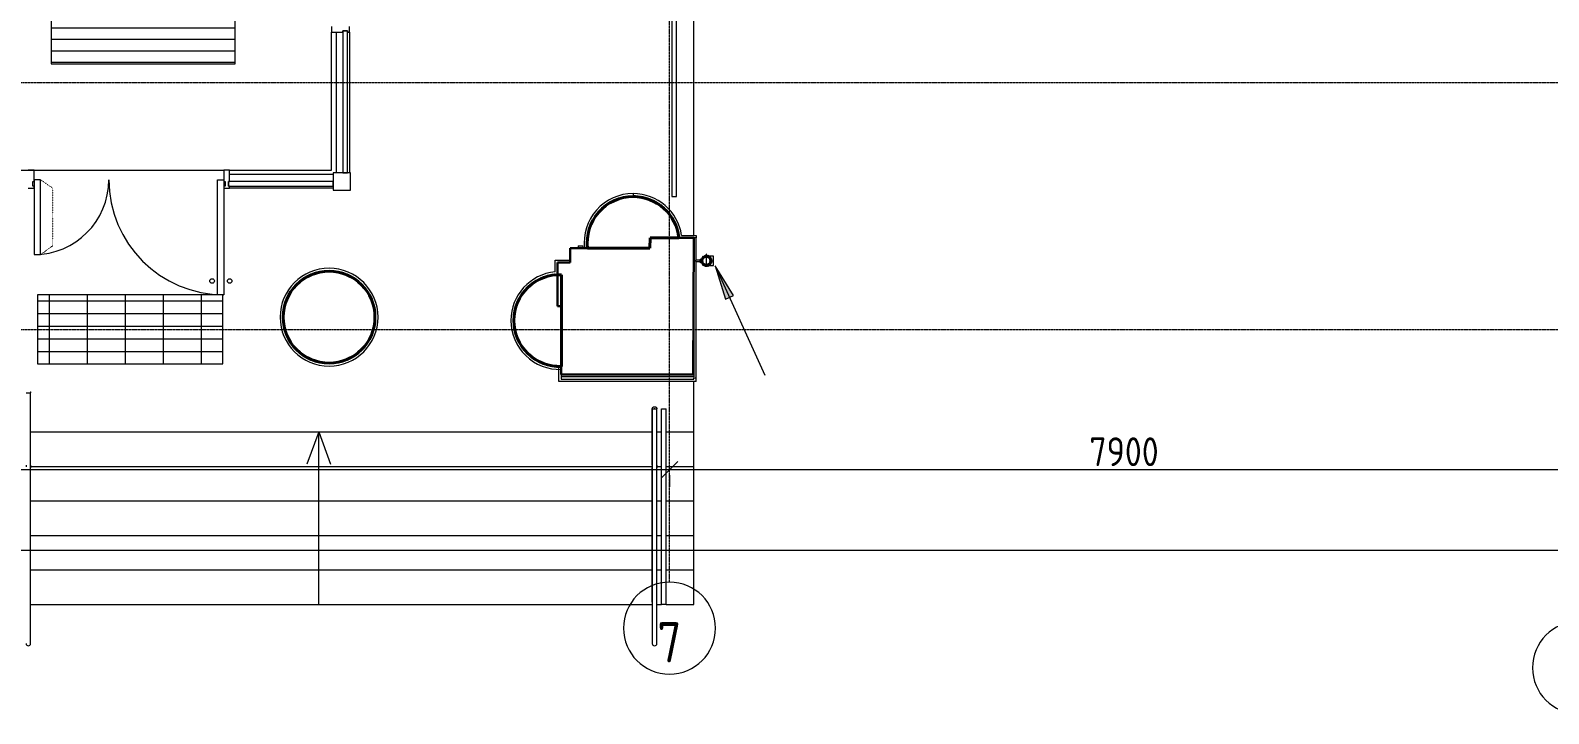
# Model space of a CAD drawing. Header units: millimetres. Extents: x -32 to 417638015, y -35 to 175284279.
# Drawn here: x 194689 to 207884, y 46273 to 52216 of the extents above; entities that cross this region are included whole.
import ezdxf

# ---------------------------------------------------------------- set-up
doc = ezdxf.new("R2010")
doc.units = ezdxf.units.MM
doc.linetypes.add('ADSK_Линия сетки', pattern=[25, 20, -2.5, 0, -2.5])
doc.linetypes.add('ADSK_Пунктирная_п1', pattern=[0.53, 0, -0.53])
for name, color, linetype, lineweight in [('Аннотация', 7, 'Continuous', 18), ('Витраж', 7, 'Continuous', 9), ('Двери', 7, 'Continuous', 9), ('Колонны', 7, 'Continuous', 18), ('Лестницы', 7, 'Continuous', 9), ('Обобщенные модели', 7, 'Continuous', 18), ('Ограждение', 7, 'Continuous', 9), ('Оси', 253, 'Continuous', 9), ('Панели витража', 7, 'Continuous', 9), ('Перекрытие', 7, 'Continuous', 18), ('Размеры', 7, 'Continuous', 9), ('Стены наружные', 7, 'Continuous', 18), ('Стены несущие', 7, 'Continuous', 30), ('Стены отделка', 7, 'Continuous', 30), ('Стены штриховка', 7, 'Continuous', 9), ('Узлы', 7, 'Continuous', 18), ('ШТРИХОВКА', 252, 'Continuous', 15)]:
    doc.layers.add(name, color=color, linetype=linetype, lineweight=lineweight)
doc.layers.add('Линии', color=7, linetype='Continuous', lineweight=9, true_color=0x00a600)
doc.styles.add('GOST Common', font='GOST_Common.ttf', dxfattribs={"width": 0.9, "height": 350})
doc.styles.add('GOST Common_1', font='GOST_Common.ttf', dxfattribs={"width": 0.9, "height": 250})
doc.dimstyles.new('ADSK_Основной_2_5_мм', dxfattribs={"dimscale": 304.8, "dimtxt": 251.428749, "dimasz": 0.463911, "dimexe": 0.492126, "dimexo": 0.492126, "dimgap": 0.098425, "dimtad": 1, "dimrnd": 0.01, "dimdsep": 46, "dimtxsty": 'GOST Common_1', "dimblk1": 'OBLIQUE', "dimblk2": 'OBLIQUE', "dimsah": 1, "dimcen": 0.09, "dimdle": 0.492126, "dimazin": 2, "dimtfac": 1, "dimtdec": 4, "dimtix": 1, "dimtmove": 0, "dimatfit": 3, "dimfxl": 1, "dimtvp": 1, "dimtolj": 1, "dimtzin": 0, "dimlwd": 20, "dimlwe": 20, "dimarcsym": 2})

# ---------------------------------------------------------------- blocks, each defined once
blk = doc.blocks.new('Тип перил - Перила_Внутренний_-3098268-План 1-го этажа')
at = {"layer": 'Ограждение', "flags": 128}
for points in [[(30400, -3333), (30400, -3334), (30400, -3335), (30400, -3336), (30400, -3337), (30400, -3338), (30400, -3340), (30400, -3341), (30400, -3342), (30400, -3343), (30400, -3344), (30400, -3345), (30400, -3346), (30400, -3347)], [(30440, -3347), (30440, -3346), (30440, -3344), (30440, -3343), (30440, -3342), (30440, -3341), (30440, -3340), (30440, -3339), (30440, -3338), (30440, -3336), (30440, -3335), (30440, -3334), (30440, -3333)]]:
    blk.add_lwpolyline(points, dxfattribs=at)
blk = doc.blocks.new('Тип перил - Перила_Внутренний_-V62-План 1-го этажа')
at = {"layer": 'Ограждение'}
for p, q in [((30400, -3333), (30400, -3347)), ((30440, -3333), (30440, -3347))]:
    blk.add_line(p, q, dxfattribs=at)
blk = doc.blocks.new('Тип перил - Перила_Внутренний_-3099086-План 1-го этажа')
at = {"layer": 'Ограждение', "flags": 128}
for points in [[(24957, -3333), (24957, -3334), (24957, -3335), (24957, -3336), (24957, -3337), (24957, -3338), (24957, -3340), (24957, -3341), (24957, -3342), (24957, -3343), (24957, -3344), (24957, -3345), (24957, -3346), (24957, -3347)], [(24997, -3347), (24997, -3346), (24997, -3344), (24997, -3343), (24997, -3342), (24997, -3341), (24997, -3340), (24997, -3339), (24997, -3338), (24997, -3336), (24997, -3335), (24997, -3334), (24997, -3333)]]:
    blk.add_lwpolyline(points, dxfattribs=at)
blk = doc.blocks.new('_Oblique')
at = {"color": 0, "linetype": 'ByBlock', "lineweight": -2}
blk.add_line((-0.5, -0.5), (0.5, 0.5), dxfattribs=at)
blk = doc.blocks.new('*D108')
at = {"layer": 'Defpoints', "color": 0, "transparency": 16777216}
for p in [(18607, -3083), (31107, -3083), (31107, -3183)]:
    blk.add_point(p, dxfattribs=at)
at = {"layer": 'Размеры', "color": 0, "lineweight": 20, "transparency": 16777216}
for p, q in [((18457, -3183), (31257, -3183)), ((18607, -3233), (18607, -3333)), ((31107, -3233), (31107, -3333))]:
    blk.add_line(p, q, dxfattribs=at)
at = {"layer": 'Размеры', "color": 0, "lineweight": 20, "transparency": 16777216, "xscale": 141.4, "yscale": 141.4, "zscale": 141.4, "rotation": 180}
blk.add_blockref('_Oblique', (18607, -3183), dxfattribs=at)
at = {"layer": 'Размеры', "color": 0, "lineweight": 20, "transparency": 16777216, "xscale": 141.4, "yscale": 141.4, "zscale": 141.4}
blk.add_blockref('_Oblique', (31107, -3183), dxfattribs=at)
at = {"layer": 'Размеры', "color": 0, "lineweight": 20, "transparency": 16777216, "insert": (24857, -3028), "char_height": 250, "width": 889.8, "attachment_point": 5, "style": 'GOST Common_1'}
blk.add_mtext('\\A1;12500', dxfattribs=at)
blk = doc.blocks.new('*D109')
at = {"layer": 'Defpoints', "color": 0, "transparency": 16777216}
for p in [(31107, -3083), (39007, -3083), (39007, -3183)]:
    blk.add_point(p, dxfattribs=at)
at = {"layer": 'Размеры', "color": 0, "lineweight": 20, "transparency": 16777216}
for p, q in [((30957, -3183), (39157, -3183)), ((31107, -3233), (31107, -3333)), ((39007, -3233), (39007, -3333))]:
    blk.add_line(p, q, dxfattribs=at)
at = {"layer": 'Размеры', "color": 0, "lineweight": 20, "transparency": 16777216, "xscale": 141.4, "yscale": 141.4, "zscale": 141.4, "rotation": 180}
blk.add_blockref('_Oblique', (31107, -3183), dxfattribs=at)
at = {"layer": 'Размеры', "color": 0, "lineweight": 20, "transparency": 16777216, "xscale": 141.4, "yscale": 141.4, "zscale": 141.4}
blk.add_blockref('_Oblique', (39007, -3183), dxfattribs=at)
at = {"layer": 'Размеры', "color": 0, "lineweight": 20, "transparency": 16777216, "insert": (35057, -3028), "char_height": 250, "width": 756.84, "attachment_point": 5, "style": 'GOST Common_1'}
blk.add_mtext('\\A1;7900', dxfattribs=at)
blk = doc.blocks.new('*D114')
at = {"layer": 'Defpoints', "color": 0, "transparency": 16777216}
for p in [(-5943, -3783), (55907, -3783), (55907, -3883)]:
    blk.add_point(p, dxfattribs=at)
at = {"layer": 'Размеры', "color": 0, "lineweight": 20, "transparency": 16777216}
for p, q in [((-6093, -3883), (56057, -3883)), ((-5943, -3933), (-5943, -4033)), ((55907, -3933), (55907, -4033))]:
    blk.add_line(p, q, dxfattribs=at)
at = {"layer": 'Размеры', "color": 0, "lineweight": 20, "transparency": 16777216, "xscale": 141.4, "yscale": 141.4, "zscale": 141.4, "rotation": 180}
blk.add_blockref('_Oblique', (-5943, -3883), dxfattribs=at)
at = {"layer": 'Размеры', "color": 0, "lineweight": 20, "transparency": 16777216, "xscale": 141.4, "yscale": 141.4, "zscale": 141.4}
blk.add_blockref('_Oblique', (55907, -3883), dxfattribs=at)
at = {"layer": 'Размеры', "color": 0, "lineweight": 20, "transparency": 16777216, "insert": (24982, -3728), "char_height": 250, "width": 889.8, "attachment_point": 5, "style": 'GOST Common_1'}
blk.add_mtext('\\A1;61850', dxfattribs=at)
blk = doc.blocks.new('1 этаж')
at = {"layer": 'Аннотация', "lineweight": 9}
blk.add_hatch(color=8, dxfattribs=at).paths.add_polyline_path([(31503.99, -1411.36), (31592.069, -1700.846), (31663.992, -1668.185)])
at = {"layer": 'Колонны'}
for points in [[(30392.075, -1258.461), (30394.939, -1258.461), (30392.612, -1186.678), (30401.303, -1121.71), (30422.009, -1056.065), (30453.833, -994.774), (30496.069, -939.597), (30540.032, -897.466), (30596.085, -859.584), (30657.734, -831.719), (30723.206, -814.672), (30790.616, -808.151), (30790.616, -802.333), (30719.045, -808.964), (30649.514, -828.226), (30593.072, -853.706), (30536.102, -892.16), (30483.04, -944.276), (30443.627, -998.667), (30413.658, -1059.075), (30394.097, -1123.762), (30385.512, -1189.825), (30385.554, -1190.868), (30388.284, -1258.461), (30391.611, -1258.461)], [(31187.356, -1166.365), (31192.888, -1166.365), (31177.194, -1088.386), (31162.561, -1049.856), (31140.802, -1006.002), (31132.949, -993.003), (31107.507, -956.989), (31087.929, -934.185), (31054.724, -901.782), (31037.757, -888.005), (30993.837, -858.021), (30981.272, -851.234), (30925.537, -825.962), (30857.745, -808.3), (30790.616, -802.333), (30790.616, -808.935), (30862.147, -815.919), (30918.337, -829.935), (30977.955, -855.663), (31032.61, -890.723), (31080.853, -934.185), (31121.405, -984.899), (31153.192, -1041.519), (31175.594, -1103.734), (31183.714, -1146.972)], [(28147.792, -2263.186), (28219.856, -2256.584), (28286.483, -2238.731), (28350.544, -2208.859), (28408.445, -2168.316), (28461.398, -2114.091), (28500.509, -2057.133), (28529.447, -1994.114), (28547.236, -1926.95), (28553.297, -1857.682), (28546.694, -1857.682), (28540.634, -1926.95), (28522.637, -1994.114), (28493.251, -2057.133), (28453.369, -2114.091), (28404.201, -2163.258), (28347.243, -2203.141), (28284.225, -2232.527), (28217.061, -2250.523), (28147.792, -2256.584), (28077.377, -2250.216), (28009.101, -2231.474), (27948.341, -2203.141), (27891.383, -2163.258), (27842.215, -2114.091), (27802.333, -2057.133), (27772.947, -1994.114), (27754.95, -1926.95), (27747.96, -1857.682), (27742.288, -1857.682), (27749.793, -1933.114), (27766.743, -1996.372), (27796.615, -2060.434), (27837.855, -2119.032), (27891.383, -2171.288), (27948.341, -2210.398), (28011.36, -2239.336), (28080.657, -2257.312), (28126.505, -2261.324)]]:
    blk.add_hatch(color=8, dxfattribs=at).paths.add_polyline_path(points)
h = blk.add_hatch(color=8, dxfattribs=at)
h.paths.add_polyline_path([(30145.309, -2291.005), (30146.301, -2289.947), (30165.309, -2290.087), (30165.309, -2285.261), (30092.422, -2280.6), (30027.663, -2265.353), (29962.402, -2237.001), (29903.217, -2197.507), (29851.99, -2148.125), (29810.351, -2090.428), (29779.625, -2026.252), (29760.253, -1951.648), (29754.443, -1886.768), (29747.841, -1886.768), (29754.537, -1957.637), (29771.286, -2021.173), (29794.081, -2074.809), (29829.753, -2130.953), (29877.159, -2183.001), (29922.205, -2219.941), (29978.445, -2252.614), (30039.228, -2275.883), (30102.95, -2289.129), (30130.68, -2290.357)])
h.paths.add_polyline_path([(29759.149, -1951.662), (29759.145, -1951.648), (29754.443, -1910.702)])
at = {"layer": 'Обобщенные модели', "lineweight": 9}
h = blk.add_hatch(dxfattribs=at)
h.set_pattern_fill('FP_24', color=8, angle=-90, style=0, pattern_type=2)
h.set_pattern_definition([(45, (557.2, 188.9), (-106.066, 106.066), [])])
h.paths.add_polyline_path([(31427.368, -1408.671), (31435.952, -1406.471), (31449.156, -1402.026), (31463.27, -1387.071), (31468.271, -1366.937), (31461.471, -1345.63), (31446.768, -1331.769), (31425.211, -1327.148), (31406.281, -1332.614), (31391.466, -1348.271), (31386.464, -1368.404), (31392.311, -1388.758), (31407.968, -1403.572), (31426.975, -1408.619)])
h.paths.add_polyline_path([(31427.368, -1406.471), (31406.818, -1400.122), (31393.766, -1387.071), (31389.017, -1365.995), (31394.866, -1347.171), (31407.968, -1334.069), (31427.368, -1328.871), (31447.918, -1335.219), (31460.97, -1348.271), (31466.168, -1367.671), (31459.4, -1388.64), (31445.744, -1401.547), (31431.576, -1405.343)])
at = {"layer": 'Узлы', "lineweight": 9}
h = blk.add_hatch(dxfattribs=at)
h.set_pattern_fill('FP_32', color=8, style=0, pattern_type=2)
h.set_pattern_definition([(0, (557.2, -361.09), (0, 100), [])])
h.paths.add_polyline_path([(27233.201, 347.133), (27332.762, 347.133), (27332.762, 977.133), (25732.762, 977.133), (25732.762, 347.133), (27223.201, 347.133)])
h = blk.add_hatch(dxfattribs=at)
h.set_pattern_fill('FP_31', color=8, style=0, pattern_type=2)
h.set_pattern_definition([(0, (3124.88, -1067), (0, 110), []), (90, (3124.88, -1067), (-330, 2e-14), [])])
h.paths.add_polyline_path([(27223.968, -2262.867), (27223.968, -1662.867), (25613.968, -1662.867), (25613.968, -2262.867), (26593.893, -2262.867)])
at = {"layer": 'Аннотация', "color": 8, "lineweight": 9}
for p, q in [((31503.99, -1411.36), (31592.069, -1700.846)), ((31663.992, -1668.185), (31503.99, -1411.36)), ((31503.99, -1411.36), (31935.52, -2361.653)), ((31592.069, -1700.846), (31663.992, -1668.185))]:
    blk.add_line(p, q, dxfattribs=at)
at = {"layer": 'Аннотация', "color": 8, "lineweight": 20}
for q in [(27955.595, -3137.361), (28160.807, -3137.361)]:
    blk.add_line((28058.201, -2855.453), q, dxfattribs=at)
at = {"layer": 'Витраж', "color": 8, "lineweight": 18, "extrusion": (0, 0, -1)}
for p, q in [((28168.968, 672.133), (28168.968, 622.133)), ((28325.968, 622.133), (28325.968, 672.133)), ((28168.968, 622.133), (28268.968, 622.133)), ((28268.968, 622.133), (28268.968, 632.133)), ((28268.968, 632.133), (28308.968, 632.133)), ((28308.968, 632.133), (28308.968, 622.133)), ((28308.968, 622.133), (28325.968, 622.133)), ((25583.968, -577.867), (25533.968, -577.867)), ((25583.968, -677.867), (25583.968, -577.867)), ((27283.968, -577.867), (27233.968, -577.867)), ((27233.968, -577.867), (27233.968, -677.867)), ((27283.968, -677.867), (27283.968, -577.867)), ((28333.968, -602.867), (28183.968, -602.867)), ((28183.968, -602.867), (28183.968, -752.867)), ((28333.968, -752.867), (28333.968, -602.867)), ((25533.968, -734.867), (25583.968, -734.867)), ((25573.968, -717.867), (25573.968, -677.867)), ((25573.968, -677.867), (25583.968, -677.867)), ((25583.968, -717.867), (25573.968, -717.867)), ((25583.968, -734.867), (25583.968, -717.867)), ((27233.968, -677.867), (27243.968, -677.867)), ((27243.968, -717.867), (27233.968, -717.867)), ((27233.968, -717.867), (27233.968, -734.867)), ((27233.968, -734.867), (27283.968, -734.867)), ((27243.968, -677.867), (27243.968, -717.867)), ((27273.968, -717.867), (27273.968, -677.867)), ((27273.968, -677.867), (27283.968, -677.867)), ((27283.968, -717.867), (27273.968, -717.867)), ((27283.968, -734.867), (27283.968, -717.867)), ((28183.968, -752.867), (28333.968, -752.867))]:
    blk.add_line(p, q, dxfattribs=at)
at = {"layer": 'Витраж', "color": 8}
for p, q in [((28208.968, 622.133), (28208.968, -602.867)), ((28325.968, 622.133), (28325.968, -602.867)), ((28183.968, -617.867), (27283.968, -617.867)), ((28183.968, -734.867), (27283.968, -734.867))]:
    blk.add_line(p, q, dxfattribs=at)
at = {"layer": 'Двери', "color": 8}
for points in [[(25583.968, -1312.867), (25638.968, -1312.867), (25638.968, -662.867), (25583.968, -662.867), (25583.968, -1312.867)], [(27233.968, -1662.867), (27178.968, -1662.867), (27178.968, -662.867), (27233.968, -662.867), (27233.968, -1662.867)]]:
    blk.add_lwpolyline(points, dxfattribs=at)
for centre, radius, start, end in [((25583.968, -662.867), 650, 270, 0), ((27233.968, -662.867), 1000, 180, 270)]:
    blk.add_arc(centre, radius, start, end, dxfattribs=at)
at = {"layer": 'Колонны', "color": 8, "lineweight": 40}
for p, q in [((30936.958, -1258.461), (30937.365, -1166.365)), ((30937.365, -1166.365), (31187.356, -1166.365)), ((30394.939, -1258.461), (30936.958, -1258.461)), ((30167.976, -2285.402), (30167.976, -1488.134))]:
    blk.add_line(p, q, dxfattribs=at)
for centre, start, end in [((30790.616, -1207.837), 90, 187.2909452), ((30790.616, -1207.837), 5.9676701, 90), ((28147.792, -1857.682), 0, 180), ((30153.345, -1886.768), 87.8980718, 180), ((28147.792, -1857.682), 180, 0), ((30153.345, -1886.768), 180, 272.1019282)]:
    blk.add_arc(centre, 398.902, start, end, dxfattribs=at)
at = {"layer": 'Колонны', "color": 8}
for centre, start, end in [((30790.616, -1207.837), 76.9975473, 80.2265392), ((30790.616, -1207.837), 66.5942068, 70.4495208), ((30790.616, -1207.837), 56.5625524, 60.6678975), ((30790.616, -1207.837), 46.6544579, 50.8797291), ((30790.616, -1207.837), 36.8023445, 41.0820882), ((30790.616, -1207.837), 26.9802056, 31.2701177), ((30790.616, -1207.837), 17.1758897, 21.4350996), ((30790.616, -1207.837), 8.7350461, 11.559633), ((30153.345, -1886.768), 129.387532, 133.5972469), ((30153.345, -1886.768), 120.0417372, 124.3160596), ((30153.345, -1886.768), 110.7132624, 115.0348499), ((30153.345, -1886.768), 101.3960834, 105.7536997), ((30153.345, -1886.768), 95.8222129, 96.4726908), ((30153.345, -1886.768), 148.1900536, 152.1592272), ((30153.345, -1886.768), 138.7620964, 142.8783299), ((30153.345, -1886.768), 167.6402294, 170.7203585), ((30153.345, -1886.768), 157.7355388, 161.439858)]:
    blk.add_arc(centre, 405.504, start, end, dxfattribs=at)
at = {"layer": 'Лестницы', "color": 8}
for p, q in [((25553.954, -2856.098), (30956.726, -2856.098)), ((30996.726, -2856.098), (31036.726, -2856.098)), ((31076.726, -2856.098), (31317.799, -2856.098)), ((31317.799, -3156.098), (31317.799, -2856.098)), ((25553.428, -3156.098), (30957.253, -3156.098)), ((25553.428, -3156.098), (30957.253, -3156.098)), ((30996.199, -3156.098), (31036.726, -3156.098)), ((30996.199, -3156.098), (31036.726, -3156.098)), ((31076.726, -3156.098), (31317.799, -3156.098)), ((31076.726, -3156.098), (31317.799, -3156.098)), ((31317.799, -3456.098), (31317.799, -3156.098)), ((25553.954, -3456.098), (30956.726, -3456.098)), ((25553.954, -3456.098), (30956.726, -3456.098)), ((30996.726, -3456.098), (31036.726, -3456.098)), ((30996.726, -3456.098), (31036.726, -3456.098)), ((31076.726, -3456.098), (31317.799, -3456.098)), ((31076.726, -3456.098), (31317.799, -3456.098)), ((31317.799, -3756.098), (31317.799, -3456.098)), ((25553.954, -3756.098), (30956.726, -3756.098)), ((25553.954, -3756.098), (30956.726, -3756.098)), ((30996.726, -3756.098), (31036.726, -3756.098)), ((30996.726, -3756.098), (31036.726, -3756.098)), ((31076.726, -3756.098), (31317.799, -3756.098)), ((31076.726, -3756.098), (31317.799, -3756.098)), ((31317.799, -4056.098), (31317.799, -3756.098)), ((25553.954, -4056.098), (30956.726, -4056.098)), ((25553.954, -4056.098), (30956.726, -4056.098)), ((30996.726, -4056.098), (31036.726, -4056.098)), ((30996.726, -4056.098), (31036.726, -4056.098)), ((31076.726, -4056.098), (31317.799, -4056.098)), ((31076.726, -4056.098), (31317.799, -4056.098)), ((31317.799, -4356.098), (31317.799, -4056.098)), ((25553.954, -4356.098), (30956.726, -4356.098)), ((25553.954, -4356.098), (30956.726, -4356.098)), ((30996.726, -4356.098), (31036.726, -4356.098)), ((30996.726, -4356.098), (31036.726, -4356.098)), ((31076.726, -4356.098), (31317.799, -4356.098)), ((31076.726, -4356.098), (31317.799, -4356.098))]:
    blk.add_line(p, q, dxfattribs=at)
at = {"layer": 'Линии', "color": 8}
for p, q in [((25553.954, -4696.098), (25553.954, -4336.098)), ((30956.726, -4336.098), (30956.726, -4696.098)), ((30996.726, -4696.098), (30996.726, -4336.098))]:
    blk.add_line(p, q, dxfattribs=at)
for points in [[(27332.762, 977.133), (25732.762, 977.133), (25732.762, 347.133), (27332.762, 347.133)], [(27223.968, -1662.867), (25613.968, -1662.867), (25613.968, -2262.867), (27223.968, -2262.867)]]:
    blk.add_lwpolyline(points, close=True, dxfattribs=at)
at = {"layer": 'Линии', "color": 8, "linetype": 'ADSK_Пунктирная_п1'}
for points in [[(25748.414, -1234.17), (25748.414, -737.03), (25639.657, -662.03)], [(25640.098, -1312.867), (25748.414, -1234.17)]]:
    blk.add_lwpolyline(points, dxfattribs=at)
at = {"layer": 'Линии', "color": 8, "lineweight": 18}
for centre in [(27131.468, -1542.867), (27283.968, -1542.867)]:
    blk.add_circle(centre, 20, dxfattribs=at)
at = {"layer": 'Линии', "color": 8}
for centre in [(25533.954, -4696.098), (30976.726, -4696.098)]:
    blk.add_arc(centre, 20, 180, 0, dxfattribs=at)
at = {"layer": 'Обобщенные модели', "color": 8}
for p, q in [((31429.485, -1310.811), (31424.868, -1310.811)), ((31424.868, -1310.811), (31424.868, -1324.445)), ((31429.485, -1324.422), (31429.485, -1310.811)), ((31370.568, -1362.671), (31334.068, -1362.671)), ((31334.068, -1362.671), (31334.068, -1372.671)), ((31334.068, -1372.671), (31370.568, -1372.671)), ((31385.238, -1357.677), (31370.568, -1357.677)), ((31370.568, -1357.677), (31370.568, -1377.664)), ((31370.568, -1377.664), (31385.142, -1377.664)), ((31427.368, -1406.471), (31427.368, -1328.871)), ((31427.368, -1406.471), (31427.368, -1328.871)), ((31488.368, -1326.571), (31441.101, -1326.571)), ((31441.101, -1408.771), (31488.368, -1408.771))]:
    blk.add_line(p, q, dxfattribs=at)
at = {"layer": 'Обобщенные модели', "color": 8, "flags": 128}
blk.add_lwpolyline([(31488.368, -1408.771), (31488.368, -1407.576), (31488.368, -1404.063), (31488.368, -1398.434), (31488.368, -1391.018), (31488.368, -1382.245), (31488.368, -1372.625), (31488.368, -1362.717), (31488.368, -1353.096), (31488.368, -1344.323), (31488.368, -1336.907), (31488.368, -1331.278), (31488.368, -1327.765), (31488.368, -1326.571)], dxfattribs=at)
at = {"layer": 'Обобщенные модели', "color": 8}
for centre, radius, start, end in [((31427.368, -1367.671), 43.6, 93.3227431, 166.7160267), ((31427.368, -1367.671), 43.6, 193.2839733, 0), ((31427.227, -1367.628), 43.265, 193.4129376, 87.008022), ((31427.368, -1367.673), 43.3, 93.3101434, 166.6527682), ((31427.368, -1367.671), 41, 90, 270), ((31427.368, -1367.671), 41, 270, 90), ((31427.368, -1367.671), 43.6, 0, 87.2198937)]:
    blk.add_arc(centre, radius, start, end, dxfattribs=at)
at = {"layer": 'Обобщенные модели', "color": 8, "lineweight": 40}
for radius, start, end in [(41.1, 151.0710854, 178.9289146), (41.1, 181.0710854, 208.9289146), (38.8, 90, 270), (41.1, 121.0710854, 148.9289146), (41.1, 211.0710854, 238.9289146), (41.1, 91.0710854, 118.9289146), (41.1, 241.0710854, 268.9289146), (38.8, 270, 90), (41.1, 61.0710854, 88.9289146), (41.1, 271.0710854, 298.9289146), (41.1, 31.0710854, 58.9289146), (41.1, 301.0710854, 328.9289146), (41.1, 1.0710854, 28.9289146), (41.1, 331.0710854, 358.9289146)]:
    blk.add_arc((31427.368, -1367.671), radius, start, end, dxfattribs=at)
at = {"layer": 'Ограждение', "color": 8}
for p, q in [((31127.368, 1510.656), (31127.368, -809.344)), ((31167.368, -809.344), (31167.368, 1510.656)), ((31127.368, -809.344), (31167.368, -809.344)), ((25513.954, -2516.098), (25553.954, -2516.098)), ((25553.954, -2856.098), (25553.954, -2516.098)), ((25553.954, -3143.598), (25553.954, -2516.098)), ((30956.726, -2656.098), (30956.726, -3143.598)), ((30956.726, -2656.098), (30996.726, -2656.098)), ((30956.726, -3143.598), (30956.726, -2656.098)), ((30979.063, -2656.098), (30974.39, -2656.098)), ((30996.726, -3143.598), (30996.726, -2656.098)), ((30996.726, -3143.598), (30996.726, -2656.098)), ((31036.726, -2656.098), (31076.726, -2656.098)), ((31036.726, -3156.098), (31036.726, -2656.098)), ((31076.726, -3156.098), (31076.726, -2656.098)), ((25553.954, -3143.598), (25553.954, -2856.098)), ((25553.954, -3143.598), (25553.954, -3167.128)), ((25553.954, -3143.598), (25553.954, -3157.788)), ((25553.954, -4335.657), (25553.954, -3157.716)), ((30956.726, -3143.598), (30956.726, -3167.128)), ((30956.726, -3157.716), (30956.726, -4336.098)), ((30996.726, -3143.598), (30996.726, -3167.128)), ((30996.726, -4336.098), (30996.726, -3157.716)), ((31036.726, -4356.098), (31036.726, -3156.098)), ((31076.726, -4356.098), (31076.726, -3156.098)), ((25553.954, -4336.098), (25553.954, -3167.128)), ((30956.726, -4336.098), (30956.726, -3167.128)), ((30996.726, -4336.098), (30996.726, -3167.128)), ((31076.726, -4356.098), (31036.726, -4356.098))]:
    blk.add_line(p, q, dxfattribs=at)
at = {"layer": 'Ограждение', "color": 8, "flags": 128}
for points in [[(25551.203, -2505.974), (25551.594, -2506.672), (25551.957, -2507.385), (25552.291, -2508.111), (25552.595, -2508.851), (25552.87, -2509.602), (25553.115, -2510.364), (25553.329, -2511.135), (25553.512, -2511.913), (25553.663, -2512.699), (25553.784, -2513.49), (25553.872, -2514.285), (25553.929, -2515.083), (25553.953, -2515.882), (25553.954, -2516.098)], [(25551.594, -2506.672), (25551.957, -2507.385), (25552.291, -2508.111), (25552.595, -2508.851), (25552.87, -2509.602), (25553.115, -2510.364), (25553.329, -2511.135), (25553.512, -2511.913)], [(30956.726, -2656.098), (30956.742, -2655.298), (30956.79, -2654.5), (30956.87, -2653.704), (30956.982, -2652.912), (30957.125, -2652.125), (30957.299, -2651.344), (30957.505, -2650.571), (30957.742, -2649.807), (30958.008, -2649.053), (30958.305, -2648.31), (30958.631, -2647.579), (30958.986, -2646.863), (30959.37, -2646.161), (30959.781, -2645.474), (30960.22, -2644.805), (30960.684, -2644.154), (30961.175, -2643.522), (30961.69, -2642.91), (30962.229, -2642.32), (30962.792, -2641.751), (30963.377, -2641.205), (30963.983, -2640.683), (30964.61, -2640.186), (30965.256, -2639.714), (30965.92, -2639.269), (30966.602, -2638.85), (30967.3, -2638.459), (30968.013, -2638.096), (30968.739, -2637.762), (30969.479, -2637.457), (30970.23, -2637.183), (30970.992, -2636.938), (30971.763, -2636.724), (30972.541, -2636.541), (30973.327, -2636.389), (30974.118, -2636.269), (30974.913, -2636.181), (30975.711, -2636.124), (30976.51, -2636.099), (30976.726, -2636.098)], [(30957.299, -2651.344), (30957.505, -2650.571), (30957.742, -2649.807), (30958.008, -2649.053), (30958.305, -2648.31), (30958.631, -2647.579), (30958.986, -2646.863), (30959.37, -2646.161), (30959.781, -2645.474), (30960.22, -2644.805), (30960.684, -2644.154), (30961.175, -2643.522), (30961.69, -2642.91), (30962.229, -2642.32), (30962.792, -2641.751), (30963.377, -2641.205), (30963.983, -2640.683), (30964.61, -2640.186), (30965.256, -2639.714), (30965.92, -2639.269), (30966.602, -2638.85), (30967.3, -2638.459), (30968.013, -2638.096), (30968.739, -2637.762), (30969.479, -2637.457), (30970.23, -2637.183), (30970.992, -2636.938), (30971.763, -2636.724), (30972.541, -2636.541), (30973.327, -2636.389), (30974.118, -2636.269), (30974.913, -2636.181), (30975.711, -2636.124), (30976.51, -2636.099), (30976.726, -2636.098)], [(30976.726, -2636.098), (30977.526, -2636.114), (30978.325, -2636.162), (30979.12, -2636.242), (30979.913, -2636.354), (30980.7, -2636.497), (30981.48, -2636.671), (30982.253, -2636.877), (30983.018, -2637.113), (30983.772, -2637.38), (30984.515, -2637.677), (30985.245, -2638.003), (30985.962, -2638.358), (30986.664, -2638.742), (30987.35, -2639.153), (30988.019, -2639.591), (30988.67, -2640.056), (30989.302, -2640.547), (30989.914, -2641.062), (30990.505, -2641.601), (30991.073, -2642.164), (30991.619, -2642.749), (30992.141, -2643.355), (30992.638, -2643.982), (30993.11, -2644.628), (30993.556, -2645.292), (30993.974, -2645.974), (30994.365, -2646.672), (30994.728, -2647.385), (30995.062, -2648.111), (30995.367, -2648.851), (30995.642, -2649.602), (30995.887, -2650.364), (30996.101, -2651.135), (30996.284, -2651.913), (30996.435, -2652.699), (30996.555, -2653.49), (30996.644, -2654.285), (30996.7, -2655.083), (30996.725, -2655.882), (30996.726, -2656.098)], [(30976.726, -2636.098), (30977.526, -2636.114), (30978.325, -2636.162), (30979.12, -2636.242), (30979.913, -2636.354), (30980.7, -2636.497), (30981.48, -2636.671), (30982.253, -2636.877), (30983.018, -2637.113), (30983.772, -2637.38), (30984.515, -2637.677), (30985.245, -2638.003), (30985.962, -2638.358), (30986.664, -2638.742), (30987.35, -2639.153), (30988.019, -2639.591), (30988.67, -2640.056), (30989.302, -2640.547), (30989.914, -2641.062), (30990.505, -2641.601), (30991.073, -2642.164), (30991.619, -2642.749), (30992.141, -2643.355), (30992.638, -2643.982), (30993.11, -2644.628), (30993.556, -2645.292), (30993.974, -2645.974)], [(30994.365, -2646.672), (30994.728, -2647.385), (30995.062, -2648.111), (30995.367, -2648.851), (30995.642, -2649.602), (30995.887, -2650.364), (30996.101, -2651.135), (30996.284, -2651.913)], [(25553.954, -3157.716), (25553.954, -3156.646), (25553.954, -3155.555), (25553.954, -3154.445), (25553.954, -3153.318), (25553.954, -3152.176), (25553.954, -3151.019), (25553.954, -3149.851), (25553.954, -3148.672), (25553.954, -3147.486), (25553.954, -3146.293), (25553.954, -3145.096), (25553.954, -3143.897), (25553.954, -3143.598)], [(30956.726, -3143.598), (30956.726, -3144.798), (30956.726, -3145.996), (30956.726, -3147.19), (30956.726, -3148.378), (30956.726, -3149.558), (30956.726, -3150.729), (30956.726, -3151.889), (30956.726, -3153.035), (30956.726, -3154.166), (30956.726, -3155.281), (30956.726, -3156.376), (30956.726, -3157.452), (30956.726, -3157.716)], [(30996.726, -3157.716), (30996.726, -3156.646), (30996.726, -3155.555), (30996.726, -3154.445), (30996.726, -3153.318), (30996.726, -3152.176), (30996.726, -3151.019), (30996.726, -3149.851), (30996.726, -3148.672), (30996.726, -3147.486), (30996.726, -3146.293), (30996.726, -3145.096), (30996.726, -3143.897), (30996.726, -3143.598)]]:
    blk.add_lwpolyline(points, dxfattribs=at)
at = {"layer": 'Оси', "color": 8, "linetype": 'ADSK_Линия сетки'}
for p, q in [((31106.766, -4162.595), (31106.766, 44411.9)), ((-9557.528, 183.902), (56562.053, 183.902)), ((-9557.528, -1966.098), (56562.053, -1966.098))]:
    blk.add_line(p, q, dxfattribs=at)
at = {"layer": 'Оси', "color": 8, "lineweight": 20}
for centre, start, end in [((31106.766, -4562.595), 360, 180), ((31106.766, -4562.595), 180, 360), ((39006.766, -4906.781), 360, 180), ((39006.766, -4906.781), 180, 360)]:
    blk.add_arc(centre, 400, start, end, dxfattribs=at)
at = {"layer": 'Панели витража', "color": 8, "lineweight": 18}
blk.add_line((27273.968, -677.867), (27273.968, -717.867), dxfattribs=at)
blk.add_lwpolyline([(28308.968, 632.133), (28268.968, 632.133), (28268.968, -602.867), (28308.968, -602.867)], close=True, dxfattribs=at)
blk.add_lwpolyline([(27273.968, -717.867), (28183.968, -717.867), (28183.968, -677.867), (27273.968, -677.867)], dxfattribs=at)
at = {"layer": 'Перекрытие', "color": 8}
for p, q in [((31317.799, -1146.365), (31317.799, 1582.329)), ((28168.968, -577.867), (28168.968, 622.133)), ((24583.968, -577.867), (25633.968, -577.867)), ((25583.968, -577.867), (27233.968, -577.867)), ((27283.968, -577.867), (28168.968, -577.867)), ((31317.799, -2855.453), (31317.799, -2416.652)), ((25553.954, -2855.453), (30956.726, -2855.453)), ((30996.726, -2855.453), (31036.726, -2855.453)), ((31076.726, -2855.453), (31317.799, -2855.453))]:
    blk.add_line(p, q, dxfattribs=at)
at = {"layer": 'Стены наружные', "color": 8}
for p, q in [((30790.616, -782.333), (30790.616, -802.333)), ((31189.208, -1146.365), (31191.434, -1146.365)), ((31211.657, -1146.365), (31337.368, -1146.365)), ((31337.368, -1146.365), (31337.368, -1166.652)), ((30313.748, -1238.461), (30353.748, -1238.461)), ((30313.748, -1238.461), (30313.748, -1258.461)), ((30353.748, -1238.461), (30353.748, -1258.461)), ((30112.205, -1361.179), (30242.205, -1361.179)), ((30112.205, -1463.257), (30112.205, -1361.179)), ((30112.205, -1485.927), (30112.205, -1483.356)), ((30145.309, -2416.652), (30145.309, -2289.879)), ((30165.309, -2357.271), (30165.309, -2376.652)), ((31337.368, -2416.652), (30145.309, -2416.652)), ((31337.368, -2416.652), (31337.368, -2386.652))]:
    blk.add_line(p, q, dxfattribs=at)
for centre, radius, start, end in [((30790.616, -1207.837), 425.504, 90, 186.8328703), ((30790.616, -1207.837), 425.504, 8.3066069, 90), ((30790.616, -1207.837), 405.504, 90, 187.171605), ((30790.616, -1207.837), 405.504, 65.3076279, 90), ((30790.616, -1207.837), 405.504, 54.6971755, 63.9933295), ((30790.616, -1207.837), 405.504, 46.1512565, 53.5356974), ((30790.616, -1207.837), 405.504, 35.6100039, 45.9388589), ((30790.616, -1207.837), 405.504, 23.9258146, 34.6571381), ((30790.616, -1207.837), 405.504, 8.7194148, 22.8646521), ((28147.792, -1857.682), 425.504, 0, 180), ((28147.792, -1857.682), 405.504, 0, 180), ((30153.345, -1886.768), 425.504, 95.5484212, 180), ((30153.345, -1886.768), 405.504, 95.823, 180), ((28147.792, -1857.682), 425.504, 180, 0), ((28147.792, -1857.682), 405.504, 180, 0), ((30153.345, -1886.768), 425.504, 180, 271.6104467), ((30153.345, -1886.768), 405.504, 180, 271.6900637)]:
    blk.add_arc(centre, radius, start, end, dxfattribs=at)
at = {"layer": 'Стены несущие', "color": 8}
for p, q in [((31317.369, -1166.365), (31187.356, -1166.365)), ((31312.107, -2357.271), (31317.369, -1166.365)), ((30936.958, -1258.461), (30242.205, -1258.461)), ((30242.205, -1258.461), (30242.205, -1381.179)), ((30242.205, -1381.179), (30132.205, -1381.179)), ((30132.205, -1381.179), (30132.205, -1489.38)), ((30132.205, -1490.018), (30132.205, -1761.179)), ((30132.205, -1761.179), (30166.69, -1761.179)), ((30166.69, -1761.179), (30166.69, -1977.271)), ((30165.309, -1977.271), (30165.309, -2357.271)), ((30165.309, -2357.271), (31312.107, -2357.271))]:
    blk.add_line(p, q, dxfattribs=at)
at = {"layer": 'Стены отделка', "color": 8, "lineweight": 9}
for p, q in [((31337.368, -1166.652), (31317.368, -1166.652)), ((31317.368, -1166.652), (31317.368, -2376.652)), ((31337.368, -1362.841), (31337.368, -1166.652)), ((31337.368, -2386.652), (31337.368, -1372.455)), ((31317.368, -2376.652), (30165.309, -2376.652)), ((30165.309, -2376.652), (30165.309, -2396.652)), ((30165.309, -2396.652), (31317.368, -2396.652)), ((31317.368, -2396.652), (31317.368, -2386.652)), ((31317.368, -2386.652), (31337.368, -2386.652))]:
    blk.add_line(p, q, dxfattribs=at)
at = {"layer": 'Стены штриховка', "color": 8}
for p, q in [((30937.365, -1166.365), (30936.958, -1258.461)), ((31187.356, -1166.365), (30937.365, -1166.365))]:
    blk.add_line(p, q, dxfattribs=at)
at = {"layer": 'Узлы', "color": 8}
blk.add_line((28058.201, -4355.453), (28058.201, -2855.453), dxfattribs=at)
at = {"layer": 'Ограждение', "color": 8}
for name in ['Тип перил - Перила_Внутренний_-3099086-План 1-го этажа', 'Тип перил - Перила_Внутренний_-3098268-План 1-го этажа', 'Тип перил - Перила_Внутренний_-V62-План 1-го этажа']:
    blk.add_blockref(name, (557.201, 188.902), dxfattribs=at)
at = {"layer": 'Оси', "color": 8, "insert": (31105.935, -4685.5), "char_height": 350, "width": 232.2, "attachment_point": 5, "line_spacing_factor": 1.022766, "style": 'GOST Common'}
blk.add_mtext('\\pxqc,t0.25714,0.51429,0.77143,1.02857,1.28571,1.54286,1.8,2.05714,2.31429,2.57143,2.82857,3.08571,3.34286,3.6,3.85714,4.11429,4.37143,4.62857,4.88571,5.14286,5.4,5.65714,5.91429,6.17143,6.42857,6.68571,6.94286,7.2,7.45714,7.71429,7.97143,8.22857;{7}', dxfattribs=at)
at = {"layer": 'Размеры', "color": 8, "lineweight": 20}
for base, p1, p2, override, picture, middle in [((31106.766, -3182.655), (18606.766, -3082.671), (31106.766, -3082.671), {"dimpost": '<>', "dimfxl": 12500}, '*D108', (24856.766, -3027.655)), ((39006.766, -3182.655), (31106.766, -3082.671), (39006.766, -3082.671), {"dimpost": '<>', "dimfxl": 7900}, '*D109', (35056.766, -3027.655)), ((55906.766, -3882.655), (-5943.234, -3782.671), (55906.766, -3782.671), {"dimpost": '<>', "dimfxl": 61850}, '*D114', (24981.766, -3727.655))]:
    dim = blk.add_linear_dim(base=base, p1=p1, p2=p2, dimstyle='ADSK_Основной_2_5_мм', override=override, dxfattribs=at)
    dim.commit()
    dim.dimension.update_dxf_attribs({"geometry": picture, "text_midpoint": middle})

msp = doc.modelspace()

# ---------------------------------------------------------------- block references
at = {"layer": 'ШТРИХОВКА'}
msp.add_blockref('1 этаж', (169137, 51579), dxfattribs=at)

doc.saveas('drawing.dxf')
